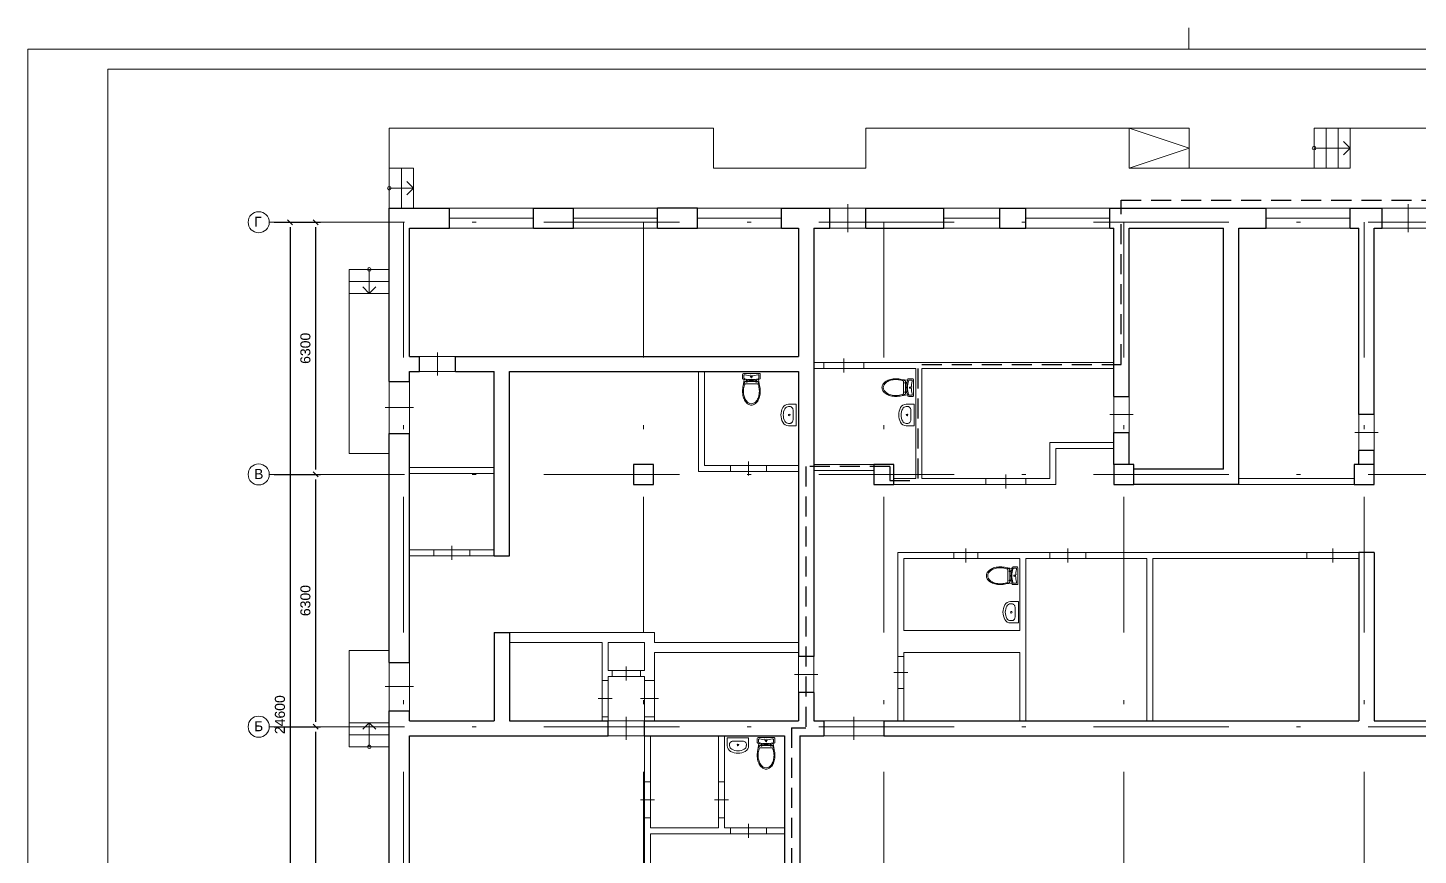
# Model space of a CAD drawing. Header units: metres. Extents: x -136 to 149, y -320 to -175.
# Drawn here: x -136.14 to -101.41, y -298.74 to -278.08 of the extents above; entities that cross this region are included whole.
import ezdxf
from ezdxf.enums import TextEntityAlignment as Align

# ---------------------------------------------------------------- set-up
doc = ezdxf.new("R2010")
doc.units = ezdxf.units.M
doc.header["$MEASUREMENT"] = 0
doc.linetypes.add('( Dashed )', pattern=[0.75, 0.5, -0.25])
doc.linetypes.add('DGN Style 4', pattern=[6.767072, 3.381423, -1.690711, 0.004227, -1.690711])
doc.layers.get('Defpoints').update_dxf_attribs({"lineweight": 0})
doc.styles.get("Standard").update_dxf_attribs({"font": 'cs_gost2304.shx'})
doc.styles.add('Style-Arial', font='arial.ttf')
doc.dimstyles.get("Standard").update_dxf_attribs({"dimtxt": 0.18, "dimasz": 0.18, "dimexe": 0.18, "dimexo": 0.0625, "dimgap": 0.09, "dimtad": 0, "dimtih": 1, "dimtoh": 1, "dimdec": 4, "dimzin": 0, "dimdsep": 46, "dimtxsty": 'Standard', "dimcen": 0.09, "dimadec": 0, "dimazin": 0, "dimtfac": 1, "dimtdec": 4, "dimtofl": 0, "dimtmove": 0, "dimatfit": 3, "dimfxl": 1, "dimtolj": 1, "dimtzin": 0, "dimarcsym": 0})

# ---------------------------------------------------------------- blocks, each defined once
blk = doc.blocks.new('ун3')
at = {"color": 8, "linetype": 'Continuous', "lineweight": 13}
for p, q in [((-0.26, 0.026), (-0.26, 0.142)), ((-0.239, 0.354), (-0.212, 0.175)), ((0.234, 0), (-0.234, 0)), ((-0.221, 0.062), (-0.221, 0.126)), ((0.187, 0.299), (-0.187, 0.299)), ((-0.148, 0.232), (-0.187, 0.232)), ((0.129, 0.232), (-0.128, 0.232)), ((0.187, 0.232), (0.149, 0.232)), ((0.239, 0.354), (0.212, 0.175)), ((0.221, 0.126), (0.221, 0.062)), ((0.26, 0.142), (0.26, 0.026))]:
    blk.add_line(p, q, dxfattribs=at)
at = {"color": 8, "linetype": 'Continuous', "lineweight": 13, "extrusion": (0, 0, -1), "flags": 128}
for points in [[(0.128, 0.255), (0.128, 0.206), (0.148, 0.206), (0.148, 0.255), (0.128, 0.255)], [(-0.129, 0.255), (-0.129, 0.206), (-0.149, 0.206), (-0.149, 0.255), (-0.129, 0.255)]]:
    blk.add_lwpolyline(points, close=True, dxfattribs=at)
at = {"color": 8, "linetype": 'Continuous', "lineweight": 13, "extrusion": (0, 0, -1)}
blk.add_circle((0, 0.099), 0.0222, dxfattribs=at)
at = {"color": 8, "linetype": 'Continuous', "lineweight": 13}
for centre, radius, start, end in [((0.074, 0.641), 0.306, 123.0235, 147.4922), ((0.067, 0.631), 0.275, 123.0235, 147.4922), ((0, 0.755), 0.17, 90, 123.0235), ((0, 0.733), 0.153, 90, 123.0235), ((0, 0.755), 0.17, 56.9765, 90), ((0, 0.733), 0.153, 56.9765, 90), ((-0.066, 0.631), 0.275, 32.5078, 56.9765), ((-0.074, 0.641), 0.306, 32.5078, 56.9765), ((0.379, 0.517), 0.639, 165.2133, 180), ((0.379, 0.517), 0.639, 180, 194.7867), ((0.192, 0.566), 0.446, 147.4922, 165.2133), ((0.34, 0.519), 0.573, 165.2133, 180), ((0.34, 0.519), 0.573, 180, 194.7867), ((0.172, 0.563), 0.4, 147.4922, 165.2133), ((-0.172, 0.563), 0.4, 14.7867, 32.5078), ((-0.192, 0.566), 0.446, 14.7867, 32.5078), ((-0.34, 0.519), 0.573, 0, 14.7867), ((-0.34, 0.519), 0.573, 345.2133, 0), ((-0.379, 0.517), 0.639, 0, 14.7867), ((-0.379, 0.517), 0.639, 345.2133, 0), ((-0.234, 0.142), 0.026, 106.9888, 180), ((-0.234, 0.026), 0.026, 180, 270), ((0, -0.624), 0.827, 73.0112, 106.9888), ((0.192, 0.467), 0.446, 194.7867, 211.8511), ((-0.195, 0.126), 0.026, 104.5756, 180), ((-0.195, 0.062), 0.026, 180, 287.342), ((0.172, 0.475), 0.4, 194.7867, 206.0947), ((0, -0.624), 0.801, 75.4244, 104.5756), ((0, -0.562), 0.628, 72.658, 107.342), ((-0.172, 0.475), 0.4, 333.9053, 345.2133), ((-0.192, 0.467), 0.446, 328.1489, 345.2133), ((0.195, 0.062), 0.026, 252.658, 0), ((0.195, 0.126), 0.026, 0, 75.4244), ((0.234, 0.026), 0.026, 270, 0), ((0.234, 0.142), 0.026, 0, 73.0112)]:
    blk.add_arc(centre, radius, start, end, dxfattribs=at)
at = {"color": 8, "linetype": 'Continuous', "lineweight": 13, "extrusion": (0, 0, -1), "insert": (0.046, 0.047), "char_height": 0.013, "width": 61.84848, "attachment_point": 9, "text_direction": (1, 0, 0)}
blk.add_mtext('\\Ftxt;Spais Shattl', dxfattribs=at)
blk = doc.blocks.new('SINK10')
at = {"color": 8, "linetype": 'Continuous', "lineweight": 13}
for p, q in [((-23, 0), (-23, -16.8)), ((23, 0), (-23, 0)), ((23, 0), (23, -16.8)), ((-17.9, -12.3), (-18, -13.4)), ((-18, -13.4), (-18, -16.8)), ((-17.5, -11.2), (-17.9, -12.3)), ((-16.8, -10.1), (-17.5, -11.2)), ((-15.9, -9.2), (-16.8, -10.1)), ((-14.8, -8.3), (-15.9, -9.2)), ((-13.6, -7.7), (-14.8, -8.3)), ((-12.2, -7.2), (-13.6, -7.7)), ((-10.7, -6.9), (-12.2, -7.2)), ((-9.1, -6.8), (-10.7, -6.9)), ((-9.1, -6.8), (-9.1, -6.8)), ((9.1, -6.8), (-9.1, -6.8)), ((9.1, -6.8), (9.1, -6.8)), ((10.7, -6.9), (9.1, -6.8)), ((12.2, -7.2), (10.7, -6.9)), ((13.6, -7.7), (12.2, -7.2)), ((14.8, -8.3), (13.6, -7.7)), ((15.9, -9.2), (14.8, -8.3)), ((16.8, -10.1), (15.9, -9.2)), ((17.5, -11.2), (16.8, -10.1)), ((17.9, -12.3), (17.5, -11.2)), ((18, -13.4), (17.9, -12.3)), ((18, -13.4), (18, -16.8))]:
    blk.add_line(p, q, dxfattribs=at)
for centre, radius, start, end in [((-9.1, -16.8), 13.9, 180, 241.5254), ((-9.1, -16.8), 8.89, 180, 241.5254), ((0, 0), 33, 241.5254, 298.4746), ((0, 0), 28, 241.5254, 298.4746), ((0, -15.2), 1.75, 0, 360), ((9.1, -16.8), 8.89, 298.4746, 360), ((9.1, -16.8), 13.9, 298.4746, 360)]:
    blk.add_arc(centre, radius, start, end, dxfattribs=at)
blk = doc.blocks.new('*U394')
at = {"color": 7, "linetype": 'Continuous', "lineweight": 0}
for p in [(-0.164, 0.159), (0, -0.277), (0.164, 0.159)]:
    blk.add_line(p, (0, 0.323), dxfattribs=at)
blk.add_circle((0, -0.277), 0.0461, dxfattribs=at)
blk = doc.blocks.new('_Oblique-1')
at = {"color": 0, "linetype": 'ByBlock', "lineweight": -2}
blk.add_line((0.5, 0.5), (-0.5, -0.5), dxfattribs=at)
blk = doc.blocks.new('*D396')
at = {"color": 0, "linetype": 'Continuous', "lineweight": -2, "transparency": 16777216}
for p, q in [((-129.988, -282.935), (-129.467, -282.935)), ((-129.592, -283.06), (-129.592, -307.41)), ((-129.988, -307.535), (-129.467, -307.535))]:
    blk.add_line(p, q, dxfattribs=at)
at = {"layer": 'Defpoints', "color": 0, "linetype": 'Continuous', "lineweight": 30, "transparency": 16777216}
for p in [(-130.113, -282.935), (-130.113, -307.535), (-129.592, -307.535)]:
    blk.add_point(p, dxfattribs=at)
at = {"color": 0, "linetype": 'Continuous', "lineweight": -2, "transparency": 16777216, "xscale": 0.125, "yscale": 0.125, "zscale": 0.125}
for p, rotation in [((-129.592, -282.935), 90), ((-129.592, -307.535), 270)]:
    blk.add_blockref('_Oblique-1', p, dxfattribs=dict(at, rotation=rotation))
at = {"color": 0, "linetype": 'Continuous', "lineweight": 0, "transparency": 16777216, "insert": (-129.845, -295.235), "char_height": 0.25, "attachment_point": 5, "rotation": 90, "style": 'Style-Arial'}
blk.add_mtext('\\A1;24600', dxfattribs=at)
blk = doc.blocks.new('*D399')
at = {"color": 0, "linetype": 'Continuous', "lineweight": -2, "transparency": 16777216}
for p, q in [((-129.988, -282.935), (-128.83, -282.935)), ((-128.955, -283.06), (-128.955, -289.11)), ((-129.988, -289.235), (-128.83, -289.235))]:
    blk.add_line(p, q, dxfattribs=at)
at = {"layer": 'Defpoints', "color": 0, "linetype": 'Continuous', "lineweight": 30, "transparency": 16777216}
for p in [(-130.113, -282.935), (-130.113, -289.235), (-128.955, -289.235)]:
    blk.add_point(p, dxfattribs=at)
at = {"color": 0, "linetype": 'Continuous', "lineweight": -2, "transparency": 16777216, "xscale": 0.125, "yscale": 0.125, "zscale": 0.125}
for p, rotation in [((-128.955, -282.935), 90), ((-128.955, -289.235), 270)]:
    blk.add_blockref('_Oblique-1', p, dxfattribs=dict(at, rotation=rotation))
at = {"color": 0, "linetype": 'Continuous', "lineweight": 0, "transparency": 16777216, "insert": (-129.208, -286.085), "char_height": 0.25, "attachment_point": 5, "rotation": 90, "style": 'Style-Arial'}
blk.add_mtext('\\A1;6300', dxfattribs=at)
blk = doc.blocks.new('*D397')
at = {"color": 0, "linetype": 'Continuous', "lineweight": -2, "transparency": 16777216}
for p, q in [((-129.988, -289.235), (-128.83, -289.235)), ((-128.955, -289.36), (-128.955, -295.41)), ((-129.988, -295.535), (-128.83, -295.535))]:
    blk.add_line(p, q, dxfattribs=at)
at = {"layer": 'Defpoints', "color": 0, "linetype": 'Continuous', "lineweight": 30, "transparency": 16777216}
for p in [(-130.113, -289.235), (-130.113, -295.535), (-128.955, -295.535)]:
    blk.add_point(p, dxfattribs=at)
at = {"color": 0, "linetype": 'Continuous', "lineweight": -2, "transparency": 16777216, "xscale": 0.125, "yscale": 0.125, "zscale": 0.125}
for p, rotation in [((-128.955, -289.235), 90), ((-128.955, -295.535), 270)]:
    blk.add_blockref('_Oblique-1', p, dxfattribs=dict(at, rotation=rotation))
at = {"color": 0, "linetype": 'Continuous', "lineweight": 0, "transparency": 16777216, "insert": (-129.208, -292.385), "char_height": 0.25, "attachment_point": 5, "rotation": 90, "style": 'Style-Arial'}
blk.add_mtext('\\A1;6300', dxfattribs=at)
blk = doc.blocks.new('*D398')
at = {"color": 0, "linetype": 'Continuous', "lineweight": -2, "transparency": 16777216}
for p, q in [((-129.988, -295.535), (-128.83, -295.535)), ((-128.955, -295.66), (-128.955, -307.41)), ((-129.988, -307.535), (-128.83, -307.535))]:
    blk.add_line(p, q, dxfattribs=at)
at = {"layer": 'Defpoints', "color": 0, "linetype": 'Continuous', "lineweight": 30, "transparency": 16777216}
for p in [(-130.113, -295.535), (-130.113, -307.535), (-128.955, -307.535)]:
    blk.add_point(p, dxfattribs=at)
at = {"color": 0, "linetype": 'Continuous', "lineweight": -2, "transparency": 16777216, "xscale": 0.125, "yscale": 0.125, "zscale": 0.125}
for p, rotation in [((-128.955, -295.535), 90), ((-128.955, -307.535), 270)]:
    blk.add_blockref('_Oblique-1', p, dxfattribs=dict(at, rotation=rotation))
at = {"color": 0, "linetype": 'Continuous', "lineweight": 0, "transparency": 16777216, "insert": (-129.208, -301.535), "char_height": 0.25, "attachment_point": 5, "rotation": 90, "style": 'Style-Arial'}
blk.add_mtext('\\A1;12000', dxfattribs=at)
blk = doc.blocks.new('*U411')
at = {"color": 7, "linetype": 'Continuous', "lineweight": 0}
for p in [(0.309, 0.164), (-0.427, 0), (0.309, -0.164)]:
    blk.add_line(p, (0.473, 0), dxfattribs=at)
blk.add_circle((-0.427, 0), 0.0461, dxfattribs=at)
blk = doc.blocks.new('*U412')
at = {"color": 7, "linetype": 'Continuous', "lineweight": 0}
blk.add_line((-14.487, 20.5), (-14.487, 21.03), dxfattribs=at)
at = {"color": 7, "linetype": 'Continuous', "lineweight": 13}
for q in [(43.013, 20), (-41.487, -20)]:
    blk.add_line((-41.487, 20), q, dxfattribs=at)
at = {"color": 7, "linetype": 'Continuous', "lineweight": 0, "flags": 128}
blk.add_lwpolyline([(43.513, -20.5), (43.513, 20.5), (-43.487, 20.5), (-43.487, -20.5), (43.513, -20.5)], close=True, dxfattribs=at)
blk = doc.blocks.new('*U426')
at = {"color": 30, "linetype": '( Dashed )', "lineweight": 30}
for p, q in [((-13.945, 12.74), (14.475, 12.74)), ((-13.945, 8.64), (-13.945, 12.74)), ((-19.025, 8.54), (-19.025, 5.74)), ((-18.925, 8.64), (-13.945, 8.64)), ((-21.825, 6.09), (-21.825, -0.44)), ((-19.725, 6.09), (-21.825, 6.09)), ((-19.725, 6.09), (-19.725, 5.74)), ((-19.725, 5.74), (-19.025, 5.74)), ((-22.175, -0.44), (-22.175, -12.74)), ((-22.175, -0.44), (-21.825, -0.44))]:
    blk.add_line(p, q, dxfattribs=at)

msp = doc.modelspace()

# ---------------------------------------------------------------- linework, layer by layer
at = {"color": 7, "linetype": 'Continuous', "lineweight": 0}
for p, q in [((-127.11311198, -280.58497332), (-119.01311198, -280.58497332)), ((-127.11311198, -282.58497332), (-127.11311198, -280.58497332)), ((-119.01311198, -281.58497332), (-119.01311198, -280.58497332)), ((-115.21311198, -281.58497332), (-115.21311198, -280.58497332)), ((-115.21311198, -280.58497332), (-108.63311198, -280.58497332)), ((-108.63311198, -281.58497332), (-108.63311198, -280.58497332)), ((-103.11311198, -281.58497332), (-103.11311198, -280.58497332)), ((-103.11311198, -280.58497332), (-101.01311198, -280.58497332)), ((-119.01311198, -281.58497332), (-115.21311198, -281.58497332)), ((-108.63311198, -281.58497332), (-103.11311198, -281.58497332)), ((-115.66311198, -282.48497332), (-115.66311198, -283.18497332)), ((-101.66311198, -282.48497332), (-101.66311198, -283.18497332)), ((-125.61311198, -282.83497332), (-123.51311198, -282.83497332)), ((-122.51311198, -282.83497332), (-120.41311198, -282.83497332)), ((-119.41311198, -282.83497332), (-117.31311198, -282.83497332)), ((-113.26311198, -282.83497332), (-111.86311198, -282.83497332)), ((-111.21311198, -282.83497332), (-109.11311198, -282.83497332)), ((-105.21311198, -282.83497332), (-103.11311198, -282.83497332)), ((-125.91311198, -286.18497332), (-125.91311198, -286.76497332)), ((-115.76311198, -286.33497332), (-115.76311198, -286.68497332)), ((-127.21311198, -287.56497332), (-126.51311198, -287.56497332)), ((-109.11311198, -287.73497332), (-108.53311198, -287.73497332)), ((-102.99311198, -288.18497332), (-102.41311198, -288.18497332)), ((-118.14311198, -288.91497332), (-118.14311198, -289.26497332)), ((-111.71311198, -289.23497332), (-111.71311198, -289.58497332)), ((-125.55311198, -291.01497332), (-125.55311198, -291.36497332)), ((-112.71311198, -291.08497332), (-112.71311198, -291.43497332)), ((-110.16311198, -291.08497332), (-110.16311198, -291.43497332)), ((-103.54311198, -291.08497332), (-103.54311198, -291.43497332)), ((-121.19311198, -294.03497332), (-121.19311198, -294.38497332)), ((-116.99311198, -294.23497332), (-116.41311198, -294.23497332)), ((-114.51311198, -294.18497332), (-114.16311198, -294.18497332)), ((-127.21311198, -294.53497332), (-126.51311198, -294.53497332)), ((-121.54311198, -294.83497332), (-121.89311198, -294.83497332)), ((-120.84311198, -294.83497332), (-120.39311198, -294.83497332)), ((-121.19311198, -295.28497332), (-121.19311198, -295.86497332)), ((-115.51311198, -295.28497332), (-115.51311198, -295.86497332)), ((-120.84311198, -297.36497332), (-120.49311198, -297.36497332)), ((-118.99311198, -297.36497332), (-118.64311198, -297.36497332)), ((-118.14311198, -298.31497332), (-118.14311198, -297.96497332))]:
    msp.add_line(p, q, dxfattribs=at)
at = {"color": 7, "linetype": 'Continuous', "lineweight": 30}
for p, q in [((-127.11311198, -282.58497332), (-125.61311198, -282.58497332)), ((-127.11311198, -286.91497332), (-127.11311198, -282.58497332)), ((-125.61311198, -283.08497332), (-125.61311198, -282.58497332)), ((-123.51311198, -283.08497332), (-123.51311198, -282.58497332)), ((-123.51311198, -282.58497332), (-122.51311198, -282.58497332)), ((-122.51311198, -283.08497332), (-122.51311198, -282.58497332)), ((-120.41311198, -283.08497332), (-120.41311198, -282.58497332)), ((-119.41311198, -282.58497332), (-120.41311198, -282.58497332)), ((-119.41311198, -283.08497332), (-119.41311198, -282.58497332)), ((-117.31311198, -283.08497332), (-117.31311198, -282.58497332)), ((-117.31311198, -282.58497332), (-116.11311198, -282.58497332)), ((-116.11311198, -283.08497332), (-116.11311198, -282.58497332)), ((-115.21311198, -283.08497332), (-115.21311198, -282.58497332)), ((-115.21311198, -282.58497332), (-113.26311198, -282.58497332)), ((-113.26311198, -283.08497332), (-113.26311198, -282.58497332)), ((-111.86311198, -283.08497332), (-111.86311198, -282.58497332)), ((-111.86311198, -282.58497332), (-111.21311198, -282.58497332)), ((-111.21311198, -283.08497332), (-111.21311198, -282.58497332)), ((-109.11311198, -283.08497332), (-109.11311198, -282.58497332)), ((-109.11311198, -282.58497332), (-105.21311198, -282.58497332)), ((-105.21311198, -283.08497332), (-105.21311198, -282.58497332)), ((-103.11311198, -283.08497332), (-103.11311198, -282.58497332)), ((-103.11311198, -282.58497332), (-102.31311198, -282.58497332)), ((-102.31311198, -283.08497332), (-102.31311198, -282.58497332)), ((-126.61311198, -283.08497332), (-125.61311198, -283.08497332)), ((-126.61311198, -286.28497332), (-126.61311198, -283.08497332)), ((-123.51311198, -283.08497332), (-122.51311198, -283.08497332)), ((-120.41311198, -283.08497332), (-119.41311198, -283.08497332)), ((-117.31311198, -283.08497332), (-116.89311198, -283.08497332)), ((-116.89311198, -283.08497332), (-116.89311198, -286.28497332)), ((-116.51311198, -283.08497332), (-116.51311198, -293.78497332)), ((-116.51311198, -283.08497332), (-116.11311198, -283.08497332)), ((-115.21311198, -283.08497332), (-113.26311198, -283.08497332)), ((-111.86311198, -283.08497332), (-111.21311198, -283.08497332)), ((-109.11311198, -283.08497332), (-109.01311198, -283.08497332)), ((-109.01311198, -287.28497332), (-109.01311198, -283.08497332)), ((-108.63311198, -283.08497332), (-106.27311198, -283.08497332)), ((-108.63311198, -287.28497332), (-108.63311198, -283.08497332)), ((-106.27311198, -289.10497332), (-106.27311198, -283.08497332)), ((-105.89311198, -289.48497332), (-105.89311198, -283.08497332)), ((-105.89311198, -283.08497332), (-105.21311198, -283.08497332)), ((-103.11311198, -283.08497332), (-102.89311198, -283.08497332)), ((-102.89311198, -287.73497332), (-102.89311198, -283.08497332)), ((-102.51311198, -283.08497332), (-102.31311198, -283.08497332)), ((-102.51311198, -287.73497332), (-102.51311198, -283.08497332)), ((-126.61311198, -286.28497332), (-126.36311198, -286.28497332)), ((-126.36311198, -286.66497332), (-126.36311198, -286.28497332)), ((-125.46311198, -286.66497332), (-125.46311198, -286.28497332)), ((-125.46311198, -286.28497332), (-116.89311198, -286.28497332)), ((-126.61311198, -286.66497332), (-126.36311198, -286.66497332)), ((-126.61311198, -286.91497332), (-126.61311198, -286.66497332)), ((-125.46311198, -286.66497332), (-124.49311198, -286.66497332)), ((-124.49311198, -291.26497332), (-124.49311198, -286.66497332)), ((-124.11311198, -291.26497332), (-124.11311198, -286.66497332)), ((-124.11311198, -286.66497332), (-116.89311198, -286.66497332)), ((-116.89311198, -286.66497332), (-116.89311198, -293.78497332)), ((-127.11311198, -286.91497332), (-126.61311198, -286.91497332)), ((-109.01311198, -287.28497332), (-108.63311198, -287.28497332)), ((-102.51311198, -287.73497332), (-102.89311198, -287.73497332)), ((-127.11311198, -288.21497332), (-126.61311198, -288.21497332)), ((-127.11311198, -293.93497332), (-127.11311198, -288.21497332)), ((-126.61311198, -293.93497332), (-126.61311198, -288.21497332)), ((-109.01311198, -288.98497332), (-109.01311198, -288.18497332)), ((-109.01311198, -288.18497332), (-108.63311198, -288.18497332)), ((-108.63311198, -288.98497332), (-108.63311198, -288.18497332)), ((-102.89311198, -288.98497332), (-102.89311198, -288.63497332)), ((-102.51311198, -288.63497332), (-102.89311198, -288.63497332)), ((-102.51311198, -288.98497332), (-102.51311198, -288.63497332)), ((-106.27311198, -289.10497332), (-108.51311198, -289.10497332)), ((-105.89311198, -289.48497332), (-108.51311198, -289.48497332)), ((-124.49311198, -291.26497332), (-124.11311198, -291.26497332)), ((-102.89311198, -291.18497332), (-102.89311198, -295.38497332)), ((-102.51311198, -291.18497332), (-102.89311198, -291.18497332)), ((-102.51311198, -291.18497332), (-102.51311198, -295.38497332)), ((-124.49311198, -293.18497332), (-124.49311198, -295.38497332)), ((-124.49311198, -293.18497332), (-124.11311198, -293.18497332)), ((-124.11311198, -293.18497332), (-124.11311198, -295.38497332)), ((-116.51311198, -293.78497332), (-116.89311198, -293.78497332)), ((-127.11311198, -293.93497332), (-126.61311198, -293.93497332)), ((-116.51311198, -294.68497332), (-116.89311198, -294.68497332)), ((-116.89311198, -294.68497332), (-116.89311198, -295.38497332)), ((-116.51311198, -294.68497332), (-116.51311198, -295.38497332)), ((-127.11311198, -307.66497332), (-127.11311198, -295.13497332)), ((-127.11311198, -295.13497332), (-126.61311198, -295.13497332)), ((-126.61311198, -295.38497332), (-126.61311198, -295.13497332)), ((-126.61311198, -295.38497332), (-124.49311198, -295.38497332)), ((-124.11311198, -295.38497332), (-121.64311198, -295.38497332)), ((-121.64311198, -295.76497332), (-121.64311198, -295.38497332)), ((-120.74311198, -295.76497332), (-120.74311198, -295.38497332)), ((-120.74311198, -295.38497332), (-116.89311198, -295.38497332)), ((-116.51311198, -295.38497332), (-116.26311198, -295.38497332)), ((-116.26311198, -295.38497332), (-116.26311198, -295.76497332)), ((-114.76311198, -295.38497332), (-114.76311198, -295.76497332)), ((-114.76311198, -295.38497332), (-102.89311198, -295.38497332)), ((-102.51311198, -295.38497332), (-98.61311198, -295.38497332)), ((-126.61311198, -295.76497332), (-121.64311198, -295.76497332)), ((-126.61311198, -307.16497332), (-126.61311198, -295.76497332)), ((-120.74311198, -295.76497332), (-117.24311198, -295.76497332)), ((-117.24311198, -295.76497332), (-117.24311198, -307.16497332)), ((-116.86311198, -295.76497332), (-116.86311198, -307.16497332)), ((-116.86311198, -295.76497332), (-116.26311198, -295.76497332)), ((-114.76311198, -295.76497332), (-98.61311198, -295.76497332))]:
    msp.add_line(p, q, dxfattribs=at)
at = {"color": 1, "linetype": 'DGN Style 4', "lineweight": 0}
for p, q in [((-130.11311198, -282.93497332), (-72.76311198, -282.93497332)), ((-126.76311198, -282.93497332), (-126.76311198, -312.66497332)), ((-120.76311198, -282.93497332), (-120.76311198, -312.66497332)), ((-114.76311198, -282.93497332), (-114.76311198, -312.66497332)), ((-108.76311198, -282.93497332), (-108.76311198, -312.66497332)), ((-102.76311198, -282.93497332), (-102.76311198, -312.66497332)), ((-130.11311198, -289.23497332), (-72.76311198, -289.23497332)), ((-130.11311198, -295.53497332), (-72.76311198, -295.53497332))]:
    msp.add_line(p, q, dxfattribs=at)
at = {"color": 7, "linetype": 'Continuous', "lineweight": 13}
for p, q in [((-116.51311198, -286.43497332), (-116.26311198, -286.43497332)), ((-116.26311198, -286.58497332), (-116.26311198, -286.43497332)), ((-115.26311198, -286.58497332), (-115.26311198, -286.43497332)), ((-115.26311198, -286.43497332), (-109.01311198, -286.43497332)), ((-119.39311198, -286.66497332), (-119.39311198, -289.16497332)), ((-119.24311198, -286.66497332), (-119.24311198, -289.01497332)), ((-116.51311198, -286.58497332), (-116.26311198, -286.58497332)), ((-115.26311198, -286.58497332), (-113.96311198, -286.58497332)), ((-113.96311198, -286.58497332), (-113.96311198, -289.33497332)), ((-113.81311198, -286.58497332), (-113.81311198, -289.33497332)), ((-113.81311198, -286.58497332), (-109.01311198, -286.58497332)), ((-110.61311198, -289.33497332), (-110.61311198, -288.43497332)), ((-110.61311198, -288.43497332), (-109.01311198, -288.43497332)), ((-110.46311198, -289.48497332), (-110.46311198, -288.58497332)), ((-110.46311198, -288.58497332), (-109.01311198, -288.58497332)), ((-126.61311198, -289.06497332), (-124.49311198, -289.06497332)), ((-126.61311198, -289.21497332), (-124.49311198, -289.21497332)), ((-119.39311198, -289.16497332), (-118.59311198, -289.16497332)), ((-119.24311198, -289.01497332), (-118.59311198, -289.01497332)), ((-118.59311198, -289.01497332), (-118.59311198, -289.16497332)), ((-117.69311198, -289.01497332), (-117.69311198, -289.16497332)), ((-117.69311198, -289.01497332), (-116.89311198, -289.01497332)), ((-117.69311198, -289.16497332), (-116.89311198, -289.16497332)), ((-115.01311198, -288.98497332), (-116.51311198, -288.98497332)), ((-115.01311198, -289.13497332), (-116.51311198, -289.13497332)), ((-114.51311198, -289.33497332), (-113.96311198, -289.33497332)), ((-114.51311198, -289.48497332), (-112.21311198, -289.48497332)), ((-113.81311198, -289.33497332), (-112.21311198, -289.33497332)), ((-112.21311198, -289.33497332), (-112.21311198, -289.48497332)), ((-111.21311198, -289.33497332), (-110.61311198, -289.33497332)), ((-111.21311198, -289.48497332), (-111.21311198, -289.33497332)), ((-111.21311198, -289.48497332), (-110.46311198, -289.48497332)), ((-105.89311198, -289.33497332), (-103.01311198, -289.33497332)), ((-105.89311198, -289.48497332), (-103.01311198, -289.48497332)), ((-126.61311198, -291.11497332), (-126.00311198, -291.11497332)), ((-126.61311198, -291.26497332), (-126.00311198, -291.26497332)), ((-126.00311198, -291.11497332), (-126.00311198, -291.26497332)), ((-125.10311198, -291.11497332), (-125.10311198, -291.26497332)), ((-125.10311198, -291.11497332), (-124.49311198, -291.11497332)), ((-125.10311198, -291.26497332), (-124.49311198, -291.26497332)), ((-114.41311198, -291.18497332), (-114.41311198, -293.78497332)), ((-113.01311198, -291.18497332), (-114.41311198, -291.18497332)), ((-114.26311198, -291.33497332), (-114.26311198, -293.13497332)), ((-113.01311198, -291.33497332), (-114.26311198, -291.33497332)), ((-113.01311198, -291.18497332), (-113.01311198, -291.33497332)), ((-112.41311198, -291.18497332), (-112.41311198, -291.33497332)), ((-110.61311198, -291.18497332), (-112.41311198, -291.18497332)), ((-111.36311198, -291.33497332), (-112.41311198, -291.33497332)), ((-111.36311198, -291.33497332), (-111.36311198, -293.13497332)), ((-111.21311198, -291.33497332), (-111.21311198, -295.38497332)), ((-110.61311198, -291.33497332), (-111.21311198, -291.33497332)), ((-110.61311198, -291.18497332), (-110.61311198, -291.33497332)), ((-104.19311198, -291.18497332), (-109.71311198, -291.18497332)), ((-109.71311198, -291.18497332), (-109.71311198, -291.33497332)), ((-108.19311198, -291.33497332), (-109.71311198, -291.33497332)), ((-108.19311198, -291.33497332), (-108.19311198, -295.38497332)), ((-104.19311198, -291.33497332), (-108.04311198, -291.33497332)), ((-108.04311198, -291.33497332), (-108.04311198, -295.38497332)), ((-104.19311198, -291.18497332), (-104.19311198, -291.33497332)), ((-124.11311198, -293.18497332), (-120.49311198, -293.18497332)), ((-124.11311198, -293.43497332), (-121.79311198, -293.43497332)), ((-121.79311198, -294.38497332), (-121.79311198, -293.43497332)), ((-121.64311198, -294.13497332), (-121.64311198, -293.43497332)), ((-121.64311198, -293.43497332), (-120.74311198, -293.43497332)), ((-120.74311198, -294.13497332), (-120.74311198, -293.43497332)), ((-120.49311198, -293.43497332), (-120.49311198, -293.18497332)), ((-120.49311198, -293.43497332), (-116.89311198, -293.43497332)), ((-111.36311198, -293.13497332), (-114.26311198, -293.13497332)), ((-120.49311198, -293.68497332), (-116.89311198, -293.68497332)), ((-120.49311198, -294.38497332), (-120.49311198, -293.68497332)), ((-114.41311198, -293.78497332), (-114.26311198, -293.78497332)), ((-114.26311198, -293.68497332), (-111.36311198, -293.68497332)), ((-114.26311198, -293.68497332), (-114.26311198, -293.78497332)), ((-111.36311198, -293.68497332), (-111.36311198, -295.38497332)), ((-121.64311198, -294.13497332), (-121.54311198, -294.13497332)), ((-121.54311198, -294.28497332), (-121.54311198, -294.13497332)), ((-120.84311198, -294.28497332), (-120.84311198, -294.13497332)), ((-120.84311198, -294.13497332), (-120.74311198, -294.13497332)), ((-121.64311198, -294.38497332), (-121.79311198, -294.38497332)), ((-121.64311198, -294.28497332), (-121.54311198, -294.28497332)), ((-121.64311198, -294.38497332), (-121.64311198, -294.28497332)), ((-120.84311198, -294.28497332), (-120.74311198, -294.28497332)), ((-120.74311198, -294.38497332), (-120.74311198, -294.28497332)), ((-120.74311198, -294.38497332), (-120.49311198, -294.38497332)), ((-114.41311198, -294.58497332), (-114.26311198, -294.58497332)), ((-114.41311198, -294.58497332), (-114.41311198, -295.38497332)), ((-114.26311198, -294.58497332), (-114.26311198, -295.38497332)), ((-121.79311198, -295.38497332), (-121.79311198, -295.28497332)), ((-121.64311198, -295.28497332), (-121.79311198, -295.28497332)), ((-121.64311198, -295.38497332), (-121.64311198, -295.28497332)), ((-120.74311198, -295.38497332), (-120.74311198, -295.28497332)), ((-120.74311198, -295.28497332), (-120.49311198, -295.28497332)), ((-120.49311198, -295.38497332), (-120.49311198, -295.28497332)), ((-120.74311198, -295.76497332), (-120.74311198, -296.91497332)), ((-120.59311198, -295.76497332), (-120.59311198, -296.91497332)), ((-118.89311198, -295.76497332), (-118.89311198, -296.91497332)), ((-118.74311198, -295.76497332), (-118.74311198, -296.91497332)), ((-120.74311198, -296.91497332), (-120.59311198, -296.91497332)), ((-118.89311198, -296.91497332), (-118.74311198, -296.91497332)), ((-120.74311198, -297.81497332), (-120.59311198, -297.81497332)), ((-120.74311198, -297.81497332), (-120.74311198, -299.26497332)), ((-120.59311198, -297.81497332), (-120.59311198, -298.06497332)), ((-118.89311198, -297.81497332), (-118.74311198, -297.81497332)), ((-118.89311198, -297.81497332), (-118.89311198, -298.06497332)), ((-118.74311198, -297.81497332), (-118.74311198, -298.06497332)), ((-120.59311198, -298.06497332), (-118.89311198, -298.06497332)), ((-120.59311198, -298.21497332), (-118.59311198, -298.21497332)), ((-120.59311198, -298.21497332), (-120.59311198, -307.16497332)), ((-118.74311198, -298.06497332), (-118.59311198, -298.06497332)), ((-118.59311198, -298.21497332), (-118.59311198, -298.06497332)), ((-117.69311198, -298.21497332), (-117.69311198, -298.06497332)), ((-117.69311198, -298.06497332), (-117.24311198, -298.06497332)), ((-117.69311198, -298.21497332), (-117.24311198, -298.21497332))]:
    msp.add_line(p, q, dxfattribs=at)
at = {"color": 1, "linetype": '( Dashed )', "lineweight": 30}
msp.add_line((-117.06311198, -295.56497332), (-116.71311198, -295.56497332), dxfattribs=at)
at = {"color": 7, "linetype": 'Continuous', "lineweight": 0, "flags": 128}
for points in [[(-108.63311198, -280.58497332), (-108.63311198, -281.58497332), (-107.13311198, -281.58497332), (-107.13311198, -280.58497332), (-108.63311198, -280.58497332)], [(-104.01311198, -281.58497332), (-104.01311198, -280.58497332), (-103.71311198, -280.58497332), (-103.71311198, -281.58497332), (-104.01311198, -281.58497332)], [(-103.71311198, -281.58497332), (-103.71311198, -280.58497332), (-103.41311198, -280.58497332), (-103.41311198, -281.58497332), (-103.71311198, -281.58497332)], [(-103.41311198, -281.58497332), (-103.41311198, -280.58497332), (-103.11311198, -280.58497332), (-103.11311198, -281.58497332), (-103.41311198, -281.58497332)], [(-127.11311198, -282.58497332), (-127.11311198, -281.58497332), (-126.81311198, -281.58497332), (-126.81311198, -282.58497332), (-127.11311198, -282.58497332)], [(-126.81311198, -282.58497332), (-126.81311198, -281.58497332), (-126.51311198, -281.58497332), (-126.51311198, -282.58497332), (-126.81311198, -282.58497332)], [(-125.61311198, -282.58497332), (-123.51311198, -282.58497332), (-123.51311198, -283.08497332), (-125.61311198, -283.08497332), (-125.61311198, -282.58497332)], [(-122.51311198, -282.58497332), (-120.41311198, -282.58497332), (-120.41311198, -283.08497332), (-122.51311198, -283.08497332), (-122.51311198, -282.58497332)], [(-119.41311198, -282.58497332), (-117.31311198, -282.58497332), (-117.31311198, -283.08497332), (-119.41311198, -283.08497332), (-119.41311198, -282.58497332)], [(-115.21311198, -282.58497332), (-116.11311198, -282.58497332), (-116.11311198, -283.08497332), (-115.21311198, -283.08497332), (-115.21311198, -282.58497332)], [(-113.26311198, -282.58497332), (-111.86311198, -282.58497332), (-111.86311198, -283.08497332), (-113.26311198, -283.08497332), (-113.26311198, -282.58497332)], [(-111.21311198, -282.58497332), (-109.11311198, -282.58497332), (-109.11311198, -283.08497332), (-111.21311198, -283.08497332), (-111.21311198, -282.58497332)], [(-105.21311198, -282.58497332), (-103.11311198, -282.58497332), (-103.11311198, -283.08497332), (-105.21311198, -283.08497332), (-105.21311198, -282.58497332)], [(-102.31311198, -282.58497332), (-101.01311198, -282.58497332), (-101.01311198, -283.08497332), (-102.31311198, -283.08497332), (-102.31311198, -282.58497332)], [(-128.11311198, -284.41497332), (-127.11311198, -284.41497332), (-127.11311198, -284.11497332), (-128.11311198, -284.11497332), (-128.11311198, -284.41497332)], [(-128.11311198, -284.71497332), (-127.11311198, -284.71497332), (-127.11311198, -284.41497332), (-128.11311198, -284.41497332), (-128.11311198, -284.71497332)], [(-127.11311198, -288.71497332), (-127.11311198, -284.71497332), (-128.11311198, -284.71497332), (-128.11311198, -288.71497332), (-127.11311198, -288.71497332)], [(-126.36311198, -286.28497332), (-125.46311198, -286.28497332), (-125.46311198, -286.66497332), (-126.36311198, -286.66497332), (-126.36311198, -286.28497332)], [(-116.26311198, -286.43497332), (-115.26311198, -286.43497332), (-115.26311198, -286.58497332), (-116.26311198, -286.58497332), (-116.26311198, -286.43497332)], [(-127.11311198, -286.91497332), (-126.61311198, -286.91497332), (-126.61311198, -288.21497332), (-127.11311198, -288.21497332), (-127.11311198, -286.91497332)], [(-109.01311198, -287.28497332), (-108.63311198, -287.28497332), (-108.63311198, -288.18497332), (-109.01311198, -288.18497332), (-109.01311198, -287.28497332)], [(-102.89311198, -287.73497332), (-102.51311198, -287.73497332), (-102.51311198, -288.63497332), (-102.89311198, -288.63497332), (-102.89311198, -287.73497332)], [(-118.59311198, -289.01497332), (-117.69311198, -289.01497332), (-117.69311198, -289.16497332), (-118.59311198, -289.16497332), (-118.59311198, -289.01497332)], [(-112.21311198, -289.33497332), (-111.21311198, -289.33497332), (-111.21311198, -289.48497332), (-112.21311198, -289.48497332), (-112.21311198, -289.33497332)], [(-126.00311198, -291.11497332), (-125.10311198, -291.11497332), (-125.10311198, -291.26497332), (-126.00311198, -291.26497332), (-126.00311198, -291.11497332)], [(-113.01311198, -291.18497332), (-112.41311198, -291.18497332), (-112.41311198, -291.33497332), (-113.01311198, -291.33497332), (-113.01311198, -291.18497332)], [(-110.61311198, -291.18497332), (-109.71311198, -291.18497332), (-109.71311198, -291.33497332), (-110.61311198, -291.33497332), (-110.61311198, -291.18497332)], [(-104.19311198, -291.18497332), (-102.89311198, -291.18497332), (-102.89311198, -291.33497332), (-104.19311198, -291.33497332), (-104.19311198, -291.18497332)], [(-128.11311198, -293.63497332), (-127.11311198, -293.63497332), (-127.11311198, -295.43497332), (-128.11311198, -295.43497332), (-128.11311198, -293.63497332)], [(-116.89311198, -293.78497332), (-116.51311198, -293.78497332), (-116.51311198, -294.68497332), (-116.89311198, -294.68497332), (-116.89311198, -293.78497332)], [(-114.41311198, -293.78497332), (-114.26311198, -293.78497332), (-114.26311198, -294.58497332), (-114.41311198, -294.58497332), (-114.41311198, -293.78497332)], [(-127.11311198, -293.93497332), (-126.61311198, -293.93497332), (-126.61311198, -295.13497332), (-127.11311198, -295.13497332), (-127.11311198, -293.93497332)], [(-121.54311198, -294.13497332), (-120.84311198, -294.13497332), (-120.84311198, -294.28497332), (-121.54311198, -294.28497332), (-121.54311198, -294.13497332)], [(-121.79311198, -294.38497332), (-121.64311198, -294.38497332), (-121.64311198, -295.28497332), (-121.79311198, -295.28497332), (-121.79311198, -294.38497332)], [(-120.74311198, -294.38497332), (-120.49311198, -294.38497332), (-120.49311198, -295.28497332), (-120.74311198, -295.28497332), (-120.74311198, -294.38497332)], [(-128.11311198, -295.73497332), (-127.11311198, -295.73497332), (-127.11311198, -295.43497332), (-128.11311198, -295.43497332), (-128.11311198, -295.73497332)], [(-121.64311198, -295.38497332), (-120.74311198, -295.38497332), (-120.74311198, -295.76497332), (-121.64311198, -295.76497332), (-121.64311198, -295.38497332)], [(-116.26311198, -295.38497332), (-114.76311198, -295.38497332), (-114.76311198, -295.76497332), (-116.26311198, -295.76497332), (-116.26311198, -295.38497332)], [(-128.11311198, -296.03497332), (-127.11311198, -296.03497332), (-127.11311198, -295.73497332), (-128.11311198, -295.73497332), (-128.11311198, -296.03497332)], [(-120.74311198, -297.81497332), (-120.74311198, -296.91497332), (-120.59311198, -296.91497332), (-120.59311198, -297.81497332), (-120.74311198, -297.81497332)], [(-118.89311198, -297.81497332), (-118.89311198, -296.91497332), (-118.74311198, -296.91497332), (-118.74311198, -297.81497332), (-118.89311198, -297.81497332)], [(-117.69311198, -298.21497332), (-118.59311198, -298.21497332), (-118.59311198, -298.06497332), (-117.69311198, -298.06497332), (-117.69311198, -298.21497332)]]:
    msp.add_lwpolyline(points, close=True, dxfattribs=at)
msp.add_lwpolyline([(-108.63311198, -280.58497332), (-107.13311198, -281.08497332), (-108.63311198, -281.58497332)], dxfattribs=at)
at = {"color": 7, "linetype": 'Continuous', "lineweight": 30, "flags": 128}
for points in [[(-121.01311198, -288.98497332), (-121.01311198, -289.48497332), (-120.51311198, -289.48497332), (-120.51311198, -288.98497332), (-121.01311198, -288.98497332)], [(-115.01311198, -288.98497332), (-115.01311198, -289.48497332), (-114.51311198, -289.48497332), (-114.51311198, -288.98497332), (-115.01311198, -288.98497332)], [(-109.01311198, -288.98497332), (-109.01311198, -289.48497332), (-108.51311198, -289.48497332), (-108.51311198, -288.98497332), (-109.01311198, -288.98497332)], [(-103.01311198, -288.98497332), (-103.01311198, -289.48497332), (-102.51311198, -289.48497332), (-102.51311198, -288.98497332), (-103.01311198, -288.98497332)]]:
    msp.add_lwpolyline(points, close=True, dxfattribs=at)
at = {"color": 7, "linetype": 'Continuous', "lineweight": 13}
for centre in [(-130.37646742, -282.93497332), (-130.37646742, -289.23497332), (-130.37646742, -295.53497332)]:
    msp.add_circle(centre, 0.26335544, dxfattribs=at)

# ---------------------------------------------------------------- block references
msp.add_blockref('*U412', (-92.65627506, -299.1091659), dxfattribs=at)
at = {"color": 7, "linetype": 'Continuous', "lineweight": 0}
for name, p in [('*U411', (-103.58615, -281.08495)), ('*U394', (-127.6131, -295.758))]:
    msp.add_blockref(name, p, dxfattribs=at)
at = {"color": 7, "linetype": 'Continuous', "lineweight": 0, "extrusion": (0, 0, -1)}
for p, rotation in [((126.83613866, -282.08496134), 90.00000000000001), ((127.6131, -284.39194664), 180)]:
    msp.add_blockref('*U394', p, dxfattribs=dict(at, rotation=rotation))
at = {"color": 30, "linetype": '( Dashed )', "lineweight": 30}
msp.add_blockref('*U426', (-94.8881415, -295.12495), dxfattribs=at)
at = {"color": 8, "linetype": 'Continuous', "lineweight": 13, "extrusion": (0, 0, -1)}
for name, p, xscale, yscale, zscale, rotation in [('ун3', (118.069115, -286.71474485), 0.8524245347443746, 0.8524245347443746, 0.8524245347443746, 180), ('ун3', (114.01857167, -287.06489442), 0.8524245347443746, 0.8524245347443746, 0.8524245347443746, 270.0000000000001), ('SINK10', (116.94797668, -287.74944466), 0.01162790697674448, 0.01162790697674448, 0.01162790697674448, 90.00000000000004), ('SINK10', (114.0041815, -287.74944466), 0.01162790697674448, 0.01162790697674448, 0.01162790697674448, 90.00000000000004), ('ун3', (111.41188634, -291.76564402), 0.8524245347443746, 0.8524245347443746, 0.8524245347443746, 270.0000000000001), ('SINK10', (111.40076273, -292.6759916), 0.01162790697674448, 0.01162790697674448, 0.01162790697674448, 90.00000000000004), ('ун3', (117.70242685, -295.80757882), 0.8524245347443746, 0.8524245347443746, 0.8524245347443746, 180)]:
    msp.add_blockref(name, p, dxfattribs=dict(at, xscale=xscale, yscale=yscale, zscale=zscale, rotation=rotation))
at = {"color": 8, "linetype": 'Continuous', "lineweight": 13, "extrusion": (0, 0, -1), "xscale": 0.01162790697674448, "yscale": 0.01162790697674448, "zscale": 0.01162790697674448}
msp.add_blockref('SINK10', (118.40464842, -295.81337492), dxfattribs=at)

# ---------------------------------------------------------------- texts
at = {"color": 7, "linetype": 'Continuous', "lineweight": 30, "style": 'Style-Arial'}
for s, p in [('Г', (-130.49212064, -282.79826017)), ('В', (-130.49212064, -289.09826017)), ('Б', (-130.49212064, -295.39826017))]:
    msp.add_text(s, height=0.25, dxfattribs=at).set_placement(p, align=Align.TOP_LEFT)

# ---------------------------------------------------------------- dimensions: what is measured, and where the dimension line sits
at = {"color": 5, "linetype": 'Continuous', "lineweight": 0}
for base, p1, p2, picture, middle in [((-129.59200568, -307.53497332), (-130.11311198, -282.93497332), (-130.11311198, -307.53497332), '*D396', (-129.84464892, -295.23497332)), ((-128.95525221, -289.23497332), (-130.11311198, -282.93497332), (-130.11311198, -289.23497332), '*D399', (-129.20798073, -286.08497332)), ((-128.95525221, -295.53497332), (-130.11311198, -289.23497332), (-130.11311198, -295.53497332), '*D397', (-129.20798073, -292.38497332)), ((-128.95525221, -307.53497332), (-130.11311198, -295.53497332), (-130.11311198, -307.53497332), '*D398', (-129.20789546, -301.53497332))]:
    dim = msp.add_linear_dim(base=base, p1=p1, p2=p2, angle=270, dimstyle='Standard', override={"dimtxt": 0.25, "dimasz": 0.125, "dimexe": 0.125, "dimexo": 0.125, "dimgap": 0.125, "dimtad": 1, "dimtih": 0, "dimtoh": 0, "dimlfac": 1000, "dimzin": 11, "dimtxsty": 'Style-Arial', "dimblk": '_Oblique-1', "dimtzin": 11}, dxfattribs=at)
    dim.commit()
    dim.dimension.update_dxf_attribs({"geometry": picture, "text_midpoint": middle})

doc.saveas('drawing.dxf')
